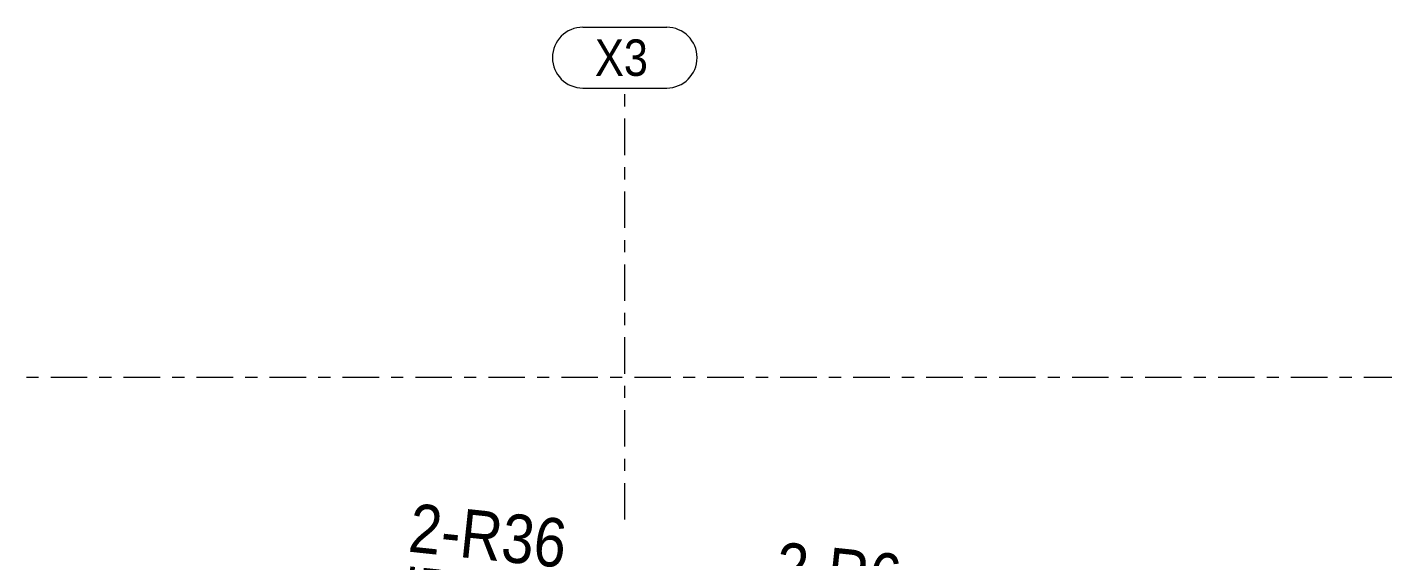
# Model space of a CAD drawing. Header units: millimetres. Extents: x -49 to 773, y -73 to 501.
# Drawn here: x 378.4 to 490.6, y 98.8 to 142.4 of the extents above; entities that cross this region are included whole.
import ezdxf

# ---------------------------------------------------------------- set-up
doc = ezdxf.new("R2010")
doc.units = ezdxf.units.MM
for name, pattern in [('XKITLINE00', [0]), ('XKITLINE02', [4, 2, -2]), ('XKITLINE03', [6, 3, -1, 1, -1])]:
    doc.linetypes.add(name, pattern=pattern)
for name, color, linetype, lineweight in [('Part', 2, 'Continuous', 0), ('PartMark', 7, 'Continuous', 0), ('S-grid', 1, 'Continuous', 0)]:
    doc.layers.add(name, color=color, linetype=linetype, lineweight=lineweight)
doc.styles.add('ARIAL', font='ARIAL.TTF')

# ---------------------------------------------------------------- blocks, each defined once
blk = doc.blocks.new('*A401')
at = {"layer": 'S-grid', "color": 1, "linetype": 'XKITLINE03', "lineweight": 0}
blk.add_line((278.29, 113.54), (490.57, 113.54), dxfattribs=at)
blk = doc.blocks.new('*A693')
at = {"layer": 'S-grid', "color": 1, "linetype": 'XKITLINE03', "lineweight": 0}
blk.add_line((427.5, 101.83), (427.5, 137.35), dxfattribs=at)
at = {"layer": 'S-grid', "color": 3, "style": 'ARIAL', "width": 0.85}
blk.add_text('X3', height=3, dxfattribs=at).set_placement((425.05, 138.35))
blk = doc.blocks.new('*A700')
at = {"layer": 'Part', "color": 7, "linetype": 'XKITLINE02', "lineweight": 0}
for p, q in [((329.7, 98.84), (330.05, 102.15)), ((332.78, 98.51), (332.45, 98.55)), ((332.8, 98.62), (332.46, 98.66)), ((429.14, 91.7), (425.39, 88.75)), ((418.97, 89.42), (418.64, 89.46)), ((418.98, 89.53), (418.65, 89.57))]:
    blk.add_line(p, q, dxfattribs=at)
at = {"layer": 'Part', "color": 2, "linetype": 'XKITLINE00', "lineweight": 0}
for p, q in [((330.05, 102.15), (429.14, 91.7)), ((429.02, 91.61), (330.04, 102.05)), ((332.45, 98.55), (329.7, 98.84)), ((332.46, 98.66), (329.71, 98.95)), ((418.64, 89.46), (332.78, 98.51)), ((418.65, 89.57), (332.8, 98.62)), ((425.39, 88.75), (418.97, 89.42)), ((425.51, 88.84), (418.98, 89.53))]:
    blk.add_line(p, q, dxfattribs=at)
blk = doc.blocks.new('*A895')
at = {"layer": 'S-grid', "color": 1, "linetype": 'XKITLINE00', "lineweight": 0}
for p, q in [((424.05, 142.35), (430.95, 142.35)), ((424.05, 137.35), (430.95, 137.35))]:
    blk.add_line(p, q, dxfattribs=at)
for centre, start, end in [((424.05, 139.85), 90, 270), ((430.95, 139.85), 270, 90)]:
    blk.add_arc(centre, 2.5, start, end, dxfattribs=at)
blk = doc.blocks.new('*A1771')
at = {"layer": 'PartMark', "color": 3, "style": 'ARIAL', "width": 0.85}
blk.add_text('2-R36', height=4, rotation=-6.0218, dxfattribs=at).set_placement((409.61, 99.19))
at = {"layer": 'PartMark', "color": 7, "style": 'ARIAL', "width": 0.85}
blk.add_text('IPE400-J', height=3.5, rotation=-6.0218, dxfattribs=at).set_placement((409.12, 94.52))
blk = doc.blocks.new('*A1774')
at = {"layer": 'PartMark', "color": 3, "style": 'ARIAL', "width": 0.85}
blk.add_text('2-R6', height=4, rotation=-6.0218, dxfattribs=at).set_placement((439.75, 96.01))
at = {"layer": 'PartMark', "color": 7, "style": 'ARIAL', "width": 0.85}
blk.add_text('IPE350-J', height=3.5, rotation=-6.0218, dxfattribs=at).set_placement((439.26, 91.34))

msp = doc.modelspace()

# ---------------------------------------------------------------- block references
at = {"lineweight": 0}
for name in ['*A895', '*A693', '*A401', '*A700', '*A1771', '*A1774']:
    msp.add_blockref(name, (0, 0), dxfattribs=at)

doc.saveas('drawing.dxf')
